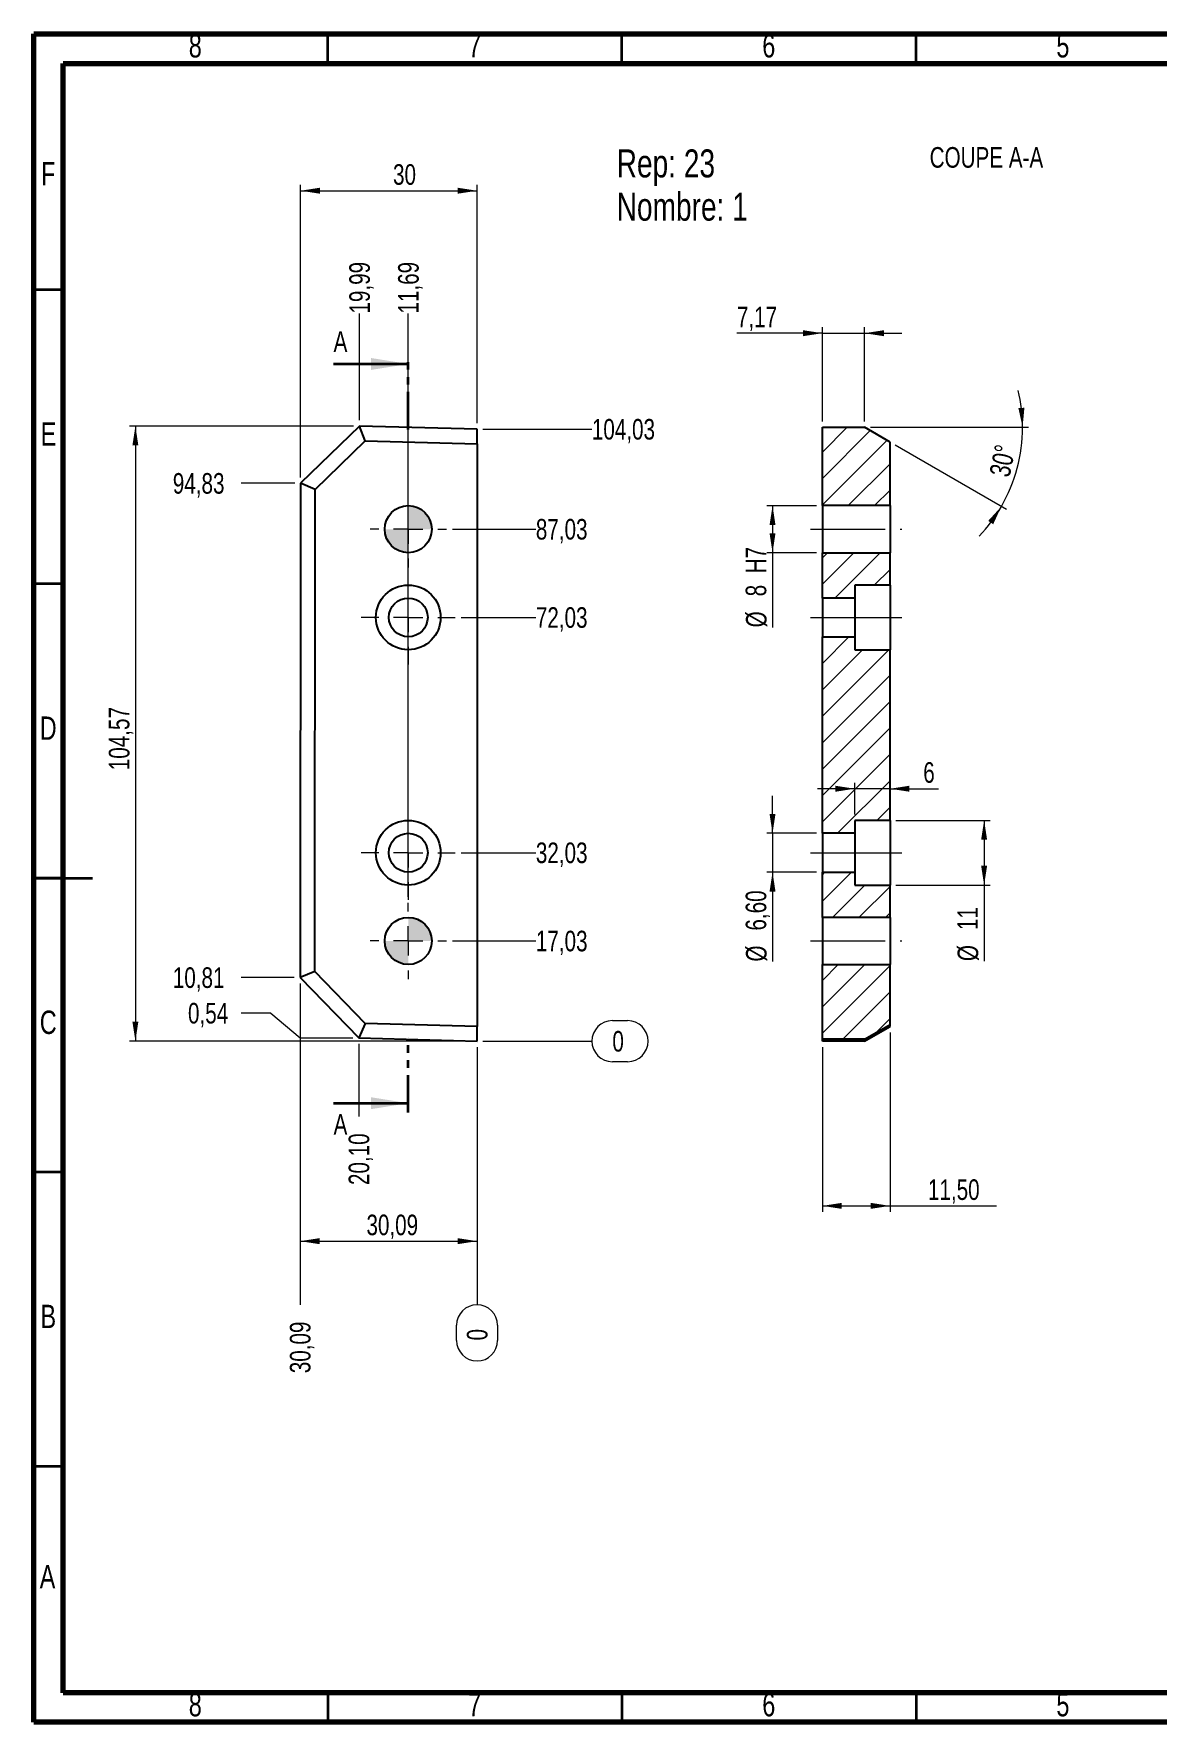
# Model space of a CAD drawing. Header units: millimetres. Extents: x 15 to 415, y 5 to 292.
# Drawn here: x 15 to 206, y 5 to 292 of the extents above; entities that cross this region are included whole.
import ezdxf

# ---------------------------------------------------------------- set-up
doc = ezdxf.new("R2010")
doc.units = ezdxf.units.MM
doc.linetypes.add('CENTERX2', pattern=[20.32, 12.7, -2.54, 2.54, -2.54])
doc.linetypes.add('PHANTOM', pattern=[12.7, 6.35, -1.27, 1.27, -1.27, 1.27, -1.27])
doc.styles.add('SLDTEXTSTYLE0', font='TXT', dxfattribs={"width": 0.75})
doc.dimstyles.new('SLDDIMSTYLE0', dxfattribs={"dimtxt": 3.5, "dimasz": 3.302, "dimexe": 0, "dimexo": 0.0625, "dimgap": 0.875, "dimtad": 0, "dimtih": 1, "dimtoh": 1, "dimdec": 0, "dimrnd": 1e-09, "dimdsep": 46, "dimtxsty": 'SLDTEXTSTYLE0', "dimblk1": 'NONE', "dimblk2": 'NONE', "dimsah": 1, "dimcen": 0.09, "dimadec": 0, "dimazin": 2, "dimtfac": 1, "dimtdec": 0, "dimtofl": 0, "dimtmove": 0, "dimatfit": 3, "dimldrblk": 'NONE', "dimfxl": 1, "dimfrac": 2, "dimtolj": 1, "dimtzin": 12, "dimarcsym": 0})
doc.dimstyles.new('SLDDIMSTYLE1', dxfattribs={"dimtxt": 3.5, "dimasz": 3.302, "dimexe": 0, "dimexo": 0.0625, "dimgap": 0.875, "dimtad": 0, "dimtih": 1, "dimtoh": 1, "dimrnd": 1e-09, "dimdsep": 46, "dimtxsty": 'SLDTEXTSTYLE0', "dimblk1": 'NONE', "dimblk2": 'NONE', "dimsah": 1, "dimcen": 0.09, "dimadec": 0, "dimazin": 2, "dimtfac": 1, "dimtofl": 0, "dimtmove": 0, "dimatfit": 3, "dimldrblk": 'NONE', "dimfxl": 1, "dimfrac": 2, "dimtolj": 1, "dimtzin": 12, "dimarcsym": 0})
doc.dimstyles.new('SLDDIMSTYLE2', dxfattribs={"dimtxt": 3.5, "dimasz": 3.302, "dimexe": 0, "dimexo": 0.0625, "dimgap": 0.875, "dimtad": 0, "dimtih": 1, "dimtoh": 1, "dimrnd": 1e-09, "dimzin": 12, "dimdsep": 46, "dimtxsty": 'SLDTEXTSTYLE0', "dimblk1": 'NONE', "dimblk2": 'NONE', "dimsah": 1, "dimcen": 0.09, "dimadec": 0, "dimazin": 3, "dimtfac": 1, "dimtofl": 0, "dimtmove": 0, "dimatfit": 3, "dimldrblk": 'NONE', "dimfxl": 1, "dimfrac": 2, "dimtolj": 1, "dimtzin": 12, "dimarcsym": 0})
doc.dimstyles.new('SLDDIMSTYLE3', dxfattribs={"dimtxt": 3.5, "dimasz": 3.302, "dimexe": 0, "dimexo": 0.0625, "dimgap": 0.875, "dimtad": 1, "dimrnd": 1e-09, "dimzin": 12, "dimdsep": 46, "dimtxsty": 'SLDTEXTSTYLE0', "dimsah": 1, "dimcen": 0.09, "dimadec": 0, "dimazin": 3, "dimtfac": 1, "dimtofl": 0, "dimtmove": 0, "dimatfit": 3, "dimfxl": 1, "dimfrac": 2, "dimtolj": 1, "dimtzin": 12, "dimarcsym": 0})
doc.dimstyles.new('SLDDIMSTYLE4', dxfattribs={"dimtxt": 3.5, "dimasz": 3.302, "dimexe": 0, "dimexo": 0.0625, "dimgap": 0.875, "dimtad": 1, "dimrnd": 1e-09, "dimzin": 12, "dimdsep": 46, "dimtxsty": 'SLDTEXTSTYLE0', "dimsah": 1, "dimcen": 0.09, "dimadec": 0, "dimazin": 3, "dimtfac": 1, "dimtmove": 0, "dimatfit": 0, "dimfxl": 1, "dimfrac": 2, "dimtolj": 1, "dimtzin": 12, "dimarcsym": 0})
doc.dimstyles.new('SLDDIMSTYLE5', dxfattribs={"dimtxt": 3.5, "dimasz": 3.302, "dimexe": 0, "dimexo": 0.0625, "dimgap": 0.875, "dimtad": 1, "dimdec": 4, "dimzin": 12, "dimdsep": 46, "dimtxsty": 'SLDTEXTSTYLE0', "dimsah": 1, "dimcen": 0.09, "dimadec": 1, "dimazin": 3, "dimtfac": 1, "dimtdec": 1, "dimtofl": 0, "dimtmove": 0, "dimatfit": 3, "dimfxl": 1, "dimfrac": 2, "dimtolj": 1, "dimtzin": 12, "dimarcsym": 0})

# ---------------------------------------------------------------- blocks, each defined once
blk = doc.blocks.new('SW_NOTE_0')
at = {"color": 0, "linetype": 'Continuous', "lineweight": 0, "char_height": 4.763, "attachment_point": 1, "style": 'SLDTEXTSTYLE0'}
for s, insert in [('Rep: 23', (0, 6.14)), ('Nombre: 1', (0, -1.21))]:
    blk.add_mtext(s, dxfattribs=dict(at, insert=insert))
blk = doc.blocks.new('_D')
at = {"color": 7, "linetype": 'Continuous', "lineweight": 18}
for p, q in [((113.37, 124.27), (115.96, 124.27)), ((91.36, 120.78), (109.88, 120.78)), ((115.96, 117.29), (113.37, 117.29))]:
    blk.add_line(p, q, dxfattribs=at)
for centre, start, end in [((113.37, 120.78), 90, 270), ((115.96, 120.78), 270, 90)]:
    blk.add_arc(centre, 3.49, start, end, dxfattribs=at)
at = {"color": 7, "linetype": 'Continuous', "lineweight": 18, "insert": (113.37, 122.51), "char_height": 3.5, "attachment_point": 1, "style": 'SLDTEXTSTYLE0'}
blk.add_mtext('0', dxfattribs=at)
blk = doc.blocks.new('_None')
blk = doc.blocks.new('_D_1')
at = {"color": 7, "linetype": 'Continuous', "lineweight": 18}
for p, q in [((55.28, 125.54), (50.28, 125.54)), ((55.28, 125.54), (60.28, 121.32)), ((60.28, 121.32), (69.27, 121.32))]:
    blk.add_line(p, q, dxfattribs=at)
at = {"color": 7, "linetype": 'Continuous', "lineweight": 18, "insert": (41.22, 127.28), "char_height": 3.5, "attachment_point": 1, "style": 'SLDTEXTSTYLE0'}
blk.add_mtext('0,54', dxfattribs=at)
blk = doc.blocks.new('_D_2')
at = {"color": 7, "linetype": 'Continuous', "lineweight": 18}
blk.add_line((59.28, 131.59), (50.28, 131.59), dxfattribs=at)
at = {"color": 7, "linetype": 'Continuous', "lineweight": 18, "insert": (38.64, 133.33), "char_height": 3.5, "attachment_point": 1, "style": 'SLDTEXTSTYLE0'}
blk.add_mtext('10,81', dxfattribs=at)
blk = doc.blocks.new('_D_3')
at = {"color": 7, "linetype": 'Continuous', "lineweight": 18}
blk.add_line((86.17, 137.81), (100.36, 137.81), dxfattribs=at)
at = {"color": 7, "linetype": 'Continuous', "lineweight": 18, "insert": (100.36, 139.55), "char_height": 3.5, "attachment_point": 1, "style": 'SLDTEXTSTYLE0'}
blk.add_mtext('17,03', dxfattribs=at)
blk = doc.blocks.new('_D_4')
at = {"color": 7, "linetype": 'Continuous', "lineweight": 18}
blk.add_line((87.67, 152.81), (100.36, 152.81), dxfattribs=at)
at = {"color": 7, "linetype": 'Continuous', "lineweight": 18, "insert": (100.36, 154.55), "char_height": 3.5, "attachment_point": 1, "style": 'SLDTEXTSTYLE0'}
blk.add_mtext('32,03', dxfattribs=at)
blk = doc.blocks.new('_D_5')
at = {"color": 7, "linetype": 'Continuous', "lineweight": 18}
blk.add_line((87.67, 192.81), (100.36, 192.81), dxfattribs=at)
at = {"color": 7, "linetype": 'Continuous', "lineweight": 18, "insert": (100.36, 194.55), "char_height": 3.5, "attachment_point": 1, "style": 'SLDTEXTSTYLE0'}
blk.add_mtext('72,03', dxfattribs=at)
blk = doc.blocks.new('_D_6')
at = {"color": 7, "linetype": 'Continuous', "lineweight": 18}
blk.add_line((86.17, 207.81), (100.36, 207.81), dxfattribs=at)
at = {"color": 7, "linetype": 'Continuous', "lineweight": 18, "insert": (100.36, 209.55), "char_height": 3.5, "attachment_point": 1, "style": 'SLDTEXTSTYLE0'}
blk.add_mtext('87,03', dxfattribs=at)
blk = doc.blocks.new('_D_7')
at = {"color": 7, "linetype": 'Continuous', "lineweight": 18}
blk.add_line((59.36, 215.62), (50.28, 215.62), dxfattribs=at)
at = {"color": 7, "linetype": 'Continuous', "lineweight": 18, "insert": (38.64, 217.35), "char_height": 3.5, "attachment_point": 1, "style": 'SLDTEXTSTYLE0'}
blk.add_mtext('94,83', dxfattribs=at)
blk = doc.blocks.new('_D_8')
at = {"color": 7, "linetype": 'Continuous', "lineweight": 18}
blk.add_line((91.36, 224.81), (109.88, 224.81), dxfattribs=at)
at = {"color": 7, "linetype": 'Continuous', "lineweight": 18, "insert": (109.88, 226.55), "char_height": 3.5, "attachment_point": 1, "style": 'SLDTEXTSTYLE0'}
blk.add_mtext('104,03', dxfattribs=at)
blk = doc.blocks.new('_D_9')
at = {"color": 7, "linetype": 'Continuous', "lineweight": 18}
for p, q in [((90.36, 119.78), (90.36, 75.97)), ((86.87, 69.9), (86.87, 72.48)), ((93.85, 72.48), (93.85, 69.9))]:
    blk.add_line(p, q, dxfattribs=at)
for centre, start, end in [((90.36, 72.48), 0, 180), ((90.36, 69.9), 180, 0)]:
    blk.add_arc(centre, 3.49, start, end, dxfattribs=at)
at = {"color": 7, "linetype": 'Continuous', "lineweight": 18, "insert": (88.63, 69.9), "char_height": 3.5, "attachment_point": 1, "rotation": 90, "style": 'SLDTEXTSTYLE0'}
blk.add_mtext('0', dxfattribs=at)
blk = doc.blocks.new('_D_10')
at = {"color": 7, "linetype": 'Continuous', "lineweight": 18}
blk.add_line((78.67, 145.31), (78.67, 244.47), dxfattribs=at)
at = {"color": 7, "linetype": 'Continuous', "lineweight": 18, "insert": (76.94, 244.47), "char_height": 3.5, "attachment_point": 1, "rotation": 90, "style": 'SLDTEXTSTYLE0'}
blk.add_mtext('11,69', dxfattribs=at)
blk = doc.blocks.new('_D_11')
at = {"color": 7, "linetype": 'Continuous', "lineweight": 18}
blk.add_line((70.37, 226.35), (70.37, 244.47), dxfattribs=at)
at = {"color": 7, "linetype": 'Continuous', "lineweight": 18, "insert": (68.64, 244.47), "char_height": 3.5, "attachment_point": 1, "rotation": 90, "style": 'SLDTEXTSTYLE0'}
blk.add_mtext('19,99', dxfattribs=at)
blk = doc.blocks.new('_D_12')
at = {"color": 7, "linetype": 'Continuous', "lineweight": 18}
blk.add_line((70.27, 120.32), (70.27, 107.96), dxfattribs=at)
at = {"color": 7, "linetype": 'Continuous', "lineweight": 18, "insert": (68.53, 96.32), "char_height": 3.5, "attachment_point": 1, "rotation": 90, "style": 'SLDTEXTSTYLE0'}
blk.add_mtext('20,10', dxfattribs=at)
blk = doc.blocks.new('_D_13')
at = {"color": 7, "linetype": 'Continuous', "lineweight": 18}
blk.add_line((60.28, 130.59), (60.28, 75.97), dxfattribs=at)
at = {"color": 7, "linetype": 'Continuous', "lineweight": 18, "insert": (58.54, 64.33), "char_height": 3.5, "attachment_point": 1, "rotation": 90, "style": 'SLDTEXTSTYLE0'}
blk.add_mtext('30,09', dxfattribs=at)
blk = doc.blocks.new('_D_14')
at = {"color": 7, "linetype": 'Continuous', "lineweight": 18}
for p, q in [((69.37, 225.35), (31.28, 225.35)), ((32.28, 225.35), (32.28, 120.78)), ((89.36, 120.78), (31.28, 120.78))]:
    blk.add_line(p, q, dxfattribs=at)
for points in [[(32.28, 225.35), (31.77, 222.05), (32.78, 222.05)], [(32.28, 120.78), (32.78, 124.08), (31.77, 124.08)]]:
    blk.add_solid(points, dxfattribs=at)
at = {"color": 7, "linetype": 'Continuous', "lineweight": 18, "insert": (27.76, 166.84), "char_height": 3.5, "attachment_point": 1, "rotation": 90, "style": 'SLDTEXTSTYLE0'}
blk.add_mtext('104,57', dxfattribs=at)
blk = doc.blocks.new('_D_15')
at = {"color": 7, "linetype": 'Continuous', "lineweight": 18}
for p, q in [((60.28, 130.59), (60.28, 85.78)), ((90.36, 119.78), (90.36, 85.78)), ((60.28, 86.78), (90.36, 86.78))]:
    blk.add_line(p, q, dxfattribs=at)
for points in [[(60.28, 86.78), (63.58, 86.27), (63.58, 87.29)], [(90.36, 86.78), (87.06, 87.29), (87.06, 86.27)]]:
    blk.add_solid(points, dxfattribs=at)
at = {"color": 7, "linetype": 'Continuous', "lineweight": 18, "insert": (71.56, 91.29), "char_height": 3.5, "attachment_point": 1, "style": 'SLDTEXTSTYLE0'}
blk.add_mtext('30,09', dxfattribs=at)
blk = doc.blocks.new('_D_16')
at = {"color": 7, "linetype": 'Continuous', "lineweight": 18}
for p, q in [((60.36, 216.62), (60.36, 266.35)), ((60.36, 265.35), (90.36, 265.35)), ((90.36, 225.81), (90.36, 266.35))]:
    blk.add_line(p, q, dxfattribs=at)
for points in [[(60.36, 265.35), (63.66, 264.84), (63.66, 265.86)], [(90.36, 265.35), (87.06, 265.86), (87.06, 264.84)]]:
    blk.add_solid(points, dxfattribs=at)
at = {"color": 7, "linetype": 'Continuous', "lineweight": 18, "insert": (76.08, 269.86), "char_height": 3.5, "attachment_point": 1, "style": 'SLDTEXTSTYLE0'}
blk.add_mtext('30', dxfattribs=at)
blk = doc.blocks.new('SW_CENTERMARKSYMBOL_0')
at = {"color": 0, "linetype": 'Continuous', "lineweight": 0}
for p, q in [((0, 5), (0, 6.5)), ((-5, 0), (-6.5, 0)), ((0, 0), (-2.5, 0)), ((0, 0), (0, 2.5)), ((0, 0), (0, -2.5)), ((0, 0), (2.5, 0)), ((5, 0), (6.5, 0)), ((0, -5), (0, -6.5))]:
    blk.add_line(p, q, dxfattribs=at)
blk = doc.blocks.new('SW_CENTERMARKSYMBOL_1')
at = {"color": 0, "linetype": 'Continuous', "lineweight": 0}
for p, q in [((0, 5), (0, 6.5)), ((-5, 0), (-6.5, 0)), ((0, 0), (-2.5, 0)), ((0, 0), (0, 2.5)), ((0, 0), (0, -2.5)), ((0, 0), (2.5, 0)), ((5, 0), (6.5, 0)), ((0, -5), (0, -6.5))]:
    blk.add_line(p, q, dxfattribs=at)
blk = doc.blocks.new('SW_CENTERMARKSYMBOL_2')
at = {"color": 0, "linetype": 'Continuous', "lineweight": 0}
for p, q in [((0, 5), (0, 8)), ((-5, 0), (-8, 0)), ((0, 0), (-2.5, 0)), ((0, 0), (0, 2.5)), ((0, 0), (0, -2.5)), ((0, 0), (2.5, 0)), ((5, 0), (8, 0)), ((0, -5), (0, -8))]:
    blk.add_line(p, q, dxfattribs=at)
blk = doc.blocks.new('SW_CENTERMARKSYMBOL_3')
at = {"color": 0, "linetype": 'Continuous', "lineweight": 0}
for p, q in [((0, 5), (0, 8)), ((-5, 0), (-8, 0)), ((0, 0), (-2.5, 0)), ((0, 0), (0, 2.5)), ((0, 0), (0, -2.5)), ((0, 0), (2.5, 0)), ((5, 0), (8, 0)), ((0, -5), (0, -8))]:
    blk.add_line(p, q, dxfattribs=at)
blk = doc.blocks.new('SW_DOWELSYMBOL_0')
at = {"linetype": 'Continuous', "lineweight": 0}
h = blk.add_hatch(color=0, dxfattribs=at)
edge = h.paths.add_edge_path(flags=0)
edge.add_arc((0, 0), 4, 0, 90)
edge.add_line((0, 4), (0, 0))
edge.add_line((0, 0), (4, 0))
h = blk.add_hatch(color=0, dxfattribs=at)
edge = h.paths.add_edge_path(flags=0)
edge.add_arc((0, 0), 4, 180, 270)
edge.add_line((0, -4), (0, 0))
edge.add_line((0, 0), (-4, 0))
at = {"color": 0, "linetype": 'Continuous', "lineweight": 0}
blk.add_circle((0, 0), 4, dxfattribs=at)
blk = doc.blocks.new('SW_DOWELSYMBOL_1')
at = {"linetype": 'Continuous', "lineweight": 0}
h = blk.add_hatch(color=0, dxfattribs=at)
edge = h.paths.add_edge_path(flags=0)
edge.add_arc((0, 0), 4, 0, 90)
edge.add_line((0, 4), (0, 0))
edge.add_line((0, 0), (4, 0))
h = blk.add_hatch(color=0, dxfattribs=at)
edge = h.paths.add_edge_path(flags=0)
edge.add_arc((0, 0), 4, 180, 270)
edge.add_line((0, -4), (0, 0))
edge.add_line((0, 0), (-4, 0))
at = {"color": 0, "linetype": 'Continuous', "lineweight": 0}
blk.add_circle((0, 0), 4, dxfattribs=at)
blk = doc.blocks.new('_D_17')
at = {"color": 7, "linetype": 'Continuous', "lineweight": 18}
for p, q in [((160.57, 122.28), (160.57, 91.78)), ((149.07, 119.78), (149.07, 91.78)), ((149.07, 92.78), (160.57, 92.78)), ((160.57, 92.78), (178.66, 92.78))]:
    blk.add_line(p, q, dxfattribs=at)
for points in [[(149.07, 92.78), (152.37, 92.27), (152.37, 93.29)], [(160.57, 92.78), (157.27, 93.29), (157.27, 92.27)]]:
    blk.add_solid(points, dxfattribs=at)
at = {"color": 7, "linetype": 'Continuous', "lineweight": 18, "insert": (167.02, 97.29), "char_height": 3.5, "attachment_point": 1, "style": 'SLDTEXTSTYLE0'}
blk.add_mtext('11,50', dxfattribs=at)
blk = doc.blocks.new('_D_18')
at = {"color": 7, "linetype": 'Continuous', "lineweight": 18}
for p, q in [((149.07, 241.13), (134.54, 241.13)), ((149.07, 226.13), (149.07, 242.13)), ((149.07, 241.13), (156.24, 241.13)), ((156.24, 226.13), (156.24, 242.13)), ((156.24, 241.13), (162.59, 241.13))]:
    blk.add_line(p, q, dxfattribs=at)
for points in [[(149.07, 241.13), (145.77, 241.64), (145.77, 240.62)], [(156.24, 241.13), (159.54, 240.62), (159.54, 241.64)]]:
    blk.add_solid(points, dxfattribs=at)
at = {"color": 7, "linetype": 'Continuous', "lineweight": 18, "insert": (134.54, 245.64), "char_height": 3.5, "attachment_point": 1, "style": 'SLDTEXTSTYLE0'}
blk.add_mtext('7,17', dxfattribs=at)
blk = doc.blocks.new('_D_19')
at = {"color": 7, "linetype": 'Continuous', "lineweight": 18}
for p, q in [((157.24, 225.13), (184.11, 225.13)), ((161.43, 222.13), (180.38, 211.19))]:
    blk.add_line(p, q, dxfattribs=at)
for start, end in [(0, 13.4578), (329.9911, 0), (316.5333, 329.9911)]:
    blk.add_arc((156.24, 225.13), 26.87, start, end, dxfattribs=at)
for points in [[(183.11, 225.13), (183.42, 228.46), (182.4, 228.39)], [(179.51, 211.69), (177.26, 209.22), (178.11, 208.65)]]:
    blk.add_solid(points, dxfattribs=at)
at = {"color": 7, "linetype": 'Continuous', "lineweight": 18, "insert": (177.44, 217.2), "char_height": 3.5, "attachment_point": 1, "rotation": 78.4524, "style": 'SLDTEXTSTYLE0'}
blk.add_mtext('30°', dxfattribs=at)
blk = doc.blocks.new('_D_20')
at = {"color": 7, "linetype": 'Continuous', "lineweight": 18}
for p, q in [((161.57, 158.31), (177.57, 158.31)), ((176.57, 158.31), (176.57, 147.31)), ((161.57, 147.31), (177.57, 147.31)), ((176.57, 147.31), (176.57, 134.39))]:
    blk.add_line(p, q, dxfattribs=at)
for points in [[(176.57, 158.31), (176.06, 155.01), (177.08, 155.01)], [(176.57, 147.31), (177.08, 150.62), (176.06, 150.62)]]:
    blk.add_solid(points, dxfattribs=at)
at = {"color": 7, "linetype": 'Continuous', "lineweight": 18, "char_height": 3.5, "attachment_point": 1, "rotation": 90, "style": 'SLDTEXTSTYLE0'}
for s, insert in [('11', (172, 139.67)), ('%%c', (172.06, 134.39))]:
    blk.add_mtext(s, dxfattribs=dict(at, insert=insert))
blk = doc.blocks.new('_D_21')
at = {"color": 7, "linetype": 'Continuous', "lineweight": 18}
for p, q in [((154.57, 163.69), (148.22, 163.69)), ((154.57, 159.31), (154.57, 164.69)), ((160.57, 163.69), (154.57, 163.69)), ((160.57, 163.69), (168.81, 163.69))]:
    blk.add_line(p, q, dxfattribs=at)
for points in [[(154.57, 163.69), (151.27, 164.2), (151.27, 163.18)], [(160.57, 163.69), (163.87, 163.18), (163.87, 164.2)]]:
    blk.add_solid(points, dxfattribs=at)
at = {"color": 7, "linetype": 'Continuous', "lineweight": 18, "insert": (166.22, 168.2), "char_height": 3.5, "attachment_point": 1, "style": 'SLDTEXTSTYLE0'}
blk.add_mtext('6', dxfattribs=at)
blk = doc.blocks.new('_D_22')
at = {"color": 7, "linetype": 'Continuous', "lineweight": 18}
for p, q in [((140.6, 156.11), (140.6, 162.46)), ((148.07, 156.11), (139.6, 156.11)), ((140.6, 156.11), (140.6, 149.51)), ((148.07, 149.51), (139.6, 149.51)), ((140.6, 149.51), (140.6, 134.31))]:
    blk.add_line(p, q, dxfattribs=at)
for points in [[(140.6, 156.11), (141.1, 159.42), (140.09, 159.42)], [(140.6, 149.51), (140.09, 146.21), (141.1, 146.21)]]:
    blk.add_solid(points, dxfattribs=at)
at = {"color": 7, "linetype": 'Continuous', "lineweight": 18, "char_height": 3.5, "attachment_point": 1, "rotation": 90, "style": 'SLDTEXTSTYLE0'}
for s, insert in [('6,60', (136.03, 139.58)), ('%%c', (136.08, 134.31))]:
    blk.add_mtext(s, dxfattribs=dict(at, insert=insert))
blk = doc.blocks.new('_D_23')
at = {"color": 7, "linetype": 'Continuous', "lineweight": 18}
for p, q in [((148.07, 211.81), (139.6, 211.81)), ((140.6, 211.81), (140.6, 203.81)), ((148.07, 203.81), (139.6, 203.81)), ((140.6, 203.81), (140.6, 191.12))]:
    blk.add_line(p, q, dxfattribs=at)
for points in [[(140.6, 211.81), (140.09, 208.51), (141.1, 208.51)], [(140.6, 203.81), (141.1, 207.12), (140.09, 207.12)]]:
    blk.add_solid(points, dxfattribs=at)
at = {"color": 7, "linetype": 'Continuous', "lineweight": 18, "char_height": 3.5, "attachment_point": 1, "rotation": 90, "style": 'SLDTEXTSTYLE0'}
for s, insert in [('H7', (136.03, 200.3)), ('8', (136.03, 196.4)), ('%%c', (136.08, 191.12))]:
    blk.add_mtext(s, dxfattribs=dict(at, insert=insert))

msp = doc.modelspace()

# ---------------------------------------------------------------- hatches: boundary and pattern name
at = {"linetype": 'Continuous', "lineweight": 18}
h = msp.add_hatch(dxfattribs=at)
h.set_pattern_fill('ANSI31', style=0)
h.paths.add_polyline_path([(160.569, 211.81476), (160.569, 222.62751), (156.23887, 225.12841), (149.069, 225.12841), (149.069, 211.81476)], flags=0)
h = msp.add_hatch(dxfattribs=at)
h.set_pattern_fill('ANSI31', style=0)
h.paths.add_polyline_path([(160.569, 203.81476), (149.069, 203.81476), (149.069, 196.11476), (154.569, 196.11476), (154.569, 198.31476), (160.569, 198.31476)], flags=0)
h = msp.add_hatch(dxfattribs=at)
h.set_pattern_fill('ANSI31', style=0)
h.paths.add_polyline_path([(149.069, 156.11476), (154.569, 156.11476), (154.569, 158.31476), (160.569, 158.31476), (160.569, 187.31476), (154.569, 187.31476), (154.569, 189.51476), (149.069, 189.51476)], flags=0)
h = msp.add_hatch(dxfattribs=at)
h.set_pattern_fill('ANSI31', style=0)
h.paths.add_polyline_path([(149.069, 141.81476), (160.569, 141.81476), (160.569, 147.31476), (154.569, 147.31476), (154.569, 149.51476), (149.069, 149.51476)], flags=0)
h = msp.add_hatch(dxfattribs=at)
h.set_pattern_fill('ANSI31', style=0)
h.paths.add_polyline_path([(149.069, 121.09473), (156.23887, 121.09473), (160.569, 123.59563), (160.569, 133.81476), (149.069, 133.81476)], flags=0)

# ---------------------------------------------------------------- linework, layer by layer
at = {"color": 7, "linetype": 'Continuous', "lineweight": 70}
for p, q in [((15, 5), (15, 292)), ((15, 292), (415, 292)), ((20, 10), (20, 287)), ((20, 287), (410, 287)), ((410, 10), (20, 10)), ((415, 5), (15, 5))]:
    msp.add_line(p, q, dxfattribs=at)
at = {"color": 7, "linetype": 'Continuous', "lineweight": 35}
for p, q in [((65, 287), (65, 292)), ((115, 287), (115, 292)), ((165, 287), (165, 292)), ((20, 248.5), (15, 248.5)), ((65.96996, 235.89938), (78.66996, 235.89938)), ((20, 198.5), (15, 198.5)), ((15, 148.5), (25, 148.5)), ((20, 148.5), (15, 148.5)), ((65.96996, 110.2327), (78.66996, 110.2327)), ((20, 98.5), (15, 98.5)), ((20, 48.5), (15, 48.5)), ((65, 10), (65, 5)), ((115, 10), (115, 5)), ((165, 10), (165, 5))]:
    msp.add_line(p, q, dxfattribs=at)
at = {"color": 7, "linetype": 'PHANTOM', "lineweight": 35}
for p, q in [((78.66996, 224.78688), (78.66996, 237.48688)), ((78.66996, 108.6452), (78.66996, 121.35155))]:
    msp.add_line(p, q, dxfattribs=at)
at = {"color": 7, "linetype": 'Continuous', "lineweight": 25}
for p, q in [((70.37252, 225.35099), (60.36246, 215.61591)), ((71.35957, 222.82361), (70.37252, 225.35099)), ((90.362, 224.81476), (70.37252, 225.35099)), ((90.362, 222.31386), (90.362, 224.81476)), ((149.069, 211.81476), (149.069, 225.12841)), ((149.069, 225.12841), (156.23887, 225.12841)), ((160.569, 222.62751), (156.23887, 225.12841)), ((62.86137, 214.55887), (71.35957, 222.82361)), ((71.35957, 222.82361), (90.362, 222.31386)), ((90.362, 222.31386), (90.362, 123.28199)), ((160.569, 211.81476), (160.569, 222.62751)), ((60.36246, 215.61591), (60.2757, 131.59176)), ((62.86137, 214.55887), (60.36246, 215.61591)), ((62.77675, 132.60588), (62.86137, 214.55887)), ((149.069, 211.81476), (149.069, 203.81476)), ((160.569, 211.81476), (149.069, 211.81476)), ((160.569, 211.81476), (160.569, 203.81476)), ((149.069, 203.81476), (160.569, 203.81476)), ((149.069, 196.11476), (149.069, 203.81476)), ((160.569, 198.31476), (160.569, 203.81476)), ((160.569, 198.31476), (154.569, 198.31476)), ((154.569, 198.31476), (154.569, 196.11476)), ((160.569, 198.31476), (160.569, 187.31476)), ((149.069, 196.11476), (149.069, 189.51476)), ((154.569, 196.11476), (149.069, 196.11476)), ((154.569, 196.11476), (154.569, 189.51476)), ((149.069, 156.11476), (149.069, 189.51476)), ((149.069, 189.51476), (154.569, 189.51476)), ((154.569, 189.51476), (154.569, 187.31476)), ((154.569, 187.31476), (160.569, 187.31476)), ((160.569, 158.31476), (160.569, 187.31476)), ((160.569, 158.31476), (154.569, 158.31476)), ((154.569, 158.31476), (154.569, 156.11476)), ((160.569, 158.31476), (160.569, 147.31476)), ((154.569, 156.11476), (149.069, 156.11476)), ((149.069, 156.11476), (149.069, 149.51476)), ((154.569, 156.11476), (154.569, 149.51476)), ((149.069, 149.51476), (154.569, 149.51476)), ((149.069, 141.81476), (149.069, 149.51476)), ((154.569, 149.51476), (154.569, 147.31476)), ((154.569, 147.31476), (160.569, 147.31476)), ((160.569, 141.81476), (160.569, 147.31476)), ((160.569, 141.81476), (149.069, 141.81476)), ((149.069, 141.81476), (149.069, 133.81476)), ((160.569, 141.81476), (160.569, 133.81476)), ((62.77675, 132.60588), (60.2757, 131.59176)), ((71.34847, 123.79203), (62.77675, 132.60588)), ((149.069, 121.09473), (149.069, 133.81476)), ((149.069, 133.81476), (160.569, 133.81476)), ((160.569, 123.59563), (160.569, 133.81476)), ((60.2757, 131.59176), (70.2651, 121.3202)), ((71.34847, 123.79203), (70.2651, 121.3202)), ((90.362, 123.28199), (71.34847, 123.79203)), ((156.23887, 121.09473), (160.569, 123.59563)), ((160.569, 123.28199), (160.569, 123.59563)), ((70.2651, 121.3202), (90.362, 120.78109)), ((90.362, 120.78109), (90.362, 123.28199)), ((156.23887, 121.09473), (149.069, 121.09473)), ((149.069, 120.78109), (149.069, 121.09473)), ((156.23887, 120.78109), (149.069, 120.78109)), ((156.23887, 120.78109), (160.569, 123.28199)), ((156.23887, 121.09473), (156.23887, 120.78109))]:
    msp.add_line(p, q, dxfattribs=at)
at = {"color": 7, "linetype": 'CENTERX2', "lineweight": 18}
for p, q in [((147.069, 207.81476), (162.569, 207.81476)), ((147.069, 192.81476), (154.569, 192.81476)), ((154.569, 192.81476), (162.569, 192.81476)), ((147.069, 152.81476), (154.569, 152.81476)), ((154.569, 152.81476), (162.569, 152.81476)), ((147.069, 137.81476), (162.569, 137.81476))]:
    msp.add_line(p, q, dxfattribs=at)
at = {"color": 7, "linetype": 'Continuous', "lineweight": 25}
for centre, radius in [((78.66996, 207.81476), 4), ((78.66996, 192.81476), 5.5), ((78.66996, 192.81476), 3.3), ((78.66996, 152.81476), 5.5), ((78.66996, 152.81476), 3.3), ((78.66996, 137.81476), 4)]:
    msp.add_circle(centre, radius, dxfattribs=at)
at = {"color": 7, "linetype": 'Continuous', "lineweight": 35}
for points in [[(78.66996, 235.89938), (72.31996, 236.91538), (72.31996, 234.88338)], [(78.66996, 110.2327), (72.31996, 111.2487), (72.31996, 109.2167)]]:
    msp.add_solid(points, dxfattribs=at)

# ---------------------------------------------------------------- block references
at = {"color": 7, "linetype": 'Continuous', "lineweight": 0}
for name, p in [('SW_NOTE_0', (114.09677, 266.23515)), ('SW_CENTERMARKSYMBOL_1', (78.66996, 207.81476)), ('SW_DOWELSYMBOL_0', (78.66996, 207.81476)), ('SW_CENTERMARKSYMBOL_3', (78.66996, 192.81476)), ('SW_CENTERMARKSYMBOL_2', (78.66996, 152.81476)), ('SW_CENTERMARKSYMBOL_0', (78.66996, 137.81476)), ('SW_DOWELSYMBOL_1', (78.66996, 137.81476))]:
    msp.add_blockref(name, p, dxfattribs=at)

# ---------------------------------------------------------------- texts
at = {"color": 7, "linetype": 'Continuous', "lineweight": 0, "attachment_point": 2, "style": 'SLDTEXTSTYLE0'}
for s, insert, char_height in [('8', (42.46004, 291.97306), 3.96875), ('7', (89.96004, 291.97306), 3.96875), ('6', (139.96004, 291.97306), 3.96875), ('5', (189.96004, 291.97306), 3.96875), ('COUPE A-A', (176.96195, 272.76749), 3.5), ('F', (17.45774, 270.22306), 3.96875), ('E', (17.50781, 225.97306), 3.96875), ('D', (17.45269, 175.97306), 3.96875), ('C', (17.45866, 125.97306), 3.96875), ('B', (17.4706, 75.97306), 3.96875), ('A', (17.33969, 31.72306), 3.96875), ('8', (42.46004, 9.97306), 3.96875), ('7', (89.96004, 9.97306), 3.96875), ('6', (139.96004, 9.97306), 3.96875), ('5', (189.96004, 9.97306), 3.96875)]:
    msp.add_mtext(s, dxfattribs=dict(at, insert=insert, char_height=char_height))
at = {"color": 7, "linetype": 'Continuous', "char_height": 3.5, "attachment_point": 1, "style": 'SLDTEXTSTYLE0'}
for insert in [(65.96996, 241.45499), (65.96996, 108.38268)]:
    msp.add_mtext('A', dxfattribs=dict(at, insert=insert))

# ---------------------------------------------------------------- dimensions: what is measured, and where the dimension line sits
at = {"color": 7, "linetype": 'Continuous', "lineweight": 18}
for base, p1, p2, dimstyle, picture, middle in [((90.362, 265.35099), (60.36246, 215.61591), (90.362, 224.81476), 'SLDDIMSTYLE3', '_D_16', (78.66996, 265.35099)), ((156.23887, 241.12841), (149.069, 225.12841), (156.23887, 225.12841), 'SLDDIMSTYLE4', '_D_18', (139.069, 241.12841)), ((154.569, 163.68968), (160.569, 158.31476), (154.569, 158.31476), 'SLDDIMSTYLE4', '_D_21', (167.51468, 163.68968)), ((90.362, 86.78109), (60.2757, 131.59176), (90.362, 120.78109), 'SLDDIMSTYLE3', '_D_15', (77.37434, 86.78109)), ((160.569, 92.78109), (149.069, 120.78109), (160.569, 123.28199), 'SLDDIMSTYLE3', '_D_17', (172.84232, 92.78109))]:
    dim = msp.add_linear_dim(base=base, p1=p1, p2=p2, dimstyle=dimstyle, dxfattribs=at)
    dim.commit()
    dim.dimension.update_dxf_attribs({"geometry": picture, "text_midpoint": middle, "dimtype": 160})
for feature_location, offset, dtype, origin, dimstyle, picture, middle in [((70.37252, 225.35099), (0, 19.11885), 1, (90.362, 120.78109), 'SLDDIMSTYLE2', '_D_11', (70.37252, 250.28859)), ((78.66996, 144.31476), (0, 100.15508), 1, (90.362, 120.78109), 'SLDDIMSTYLE2', '_D_10', (78.66996, 250.28859)), ((90.362, 224.81476), (19.52213, 0), 0, (90.362, 120.78109), 'SLDDIMSTYLE2', '_D_8', (116.99594, 224.81476)), ((60.36246, 215.61591), (-10.08676, 0), 0, (90.362, 120.78109), 'SLDDIMSTYLE2', '_D_7', (44.45695, 215.61591)), ((85.16996, 207.81476), (15.19205, 0), 0, (90.362, 120.78109), 'SLDDIMSTYLE2', '_D_6', (106.18075, 207.81476)), ((86.66996, 192.81476), (13.69205, 0), 0, (90.362, 120.78109), 'SLDDIMSTYLE2', '_D_5', (106.18075, 192.81476)), ((86.66996, 152.81476), (13.69205, 0), 0, (90.362, 120.78109), 'SLDDIMSTYLE2', '_D_4', (106.18075, 152.81476)), ((85.16996, 137.81476), (15.19205, 0), 0, (90.362, 120.78109), 'SLDDIMSTYLE2', '_D_3', (106.18075, 137.81476)), ((60.2757, 131.59176), (-10, 0), 0, (90.362, 120.78109), 'SLDDIMSTYLE2', '_D_2', (44.45695, 131.59176)), ((60.2757, 131.59176), (0, -55.6194), 1, (90.362, 120.78109), 'SLDDIMSTYLE2', '_D_13', (60.2757, 70.15362)), ((70.2651, 121.3202), (-19.9894, 4.22382), 0, (90.362, 120.78109), 'SLDDIMSTYLE1', '_D_1', (45.75, 125.54401)), ((90.3620039159, 120.7810899946), (19.5221281134, 0), 0, (90.3620039159, 120.7810899946), 'SLDDIMSTYLE0', '_D', (114.6662499326, 120.7810899946)), ((70.2651, 121.3202), (0, -13.3618), 1, (90.362, 120.78109), 'SLDDIMSTYLE2', '_D_12', (70.2651, 102.13965)), ((90.3620039159, 120.7810899946), (0, -44.8087234427), 1, (90.3620039159, 120.7810899946), 'SLDDIMSTYLE0', '_D_9', (90.3620039159, 71.1902486487))]:
    dim = msp.add_ordinate_dim(feature_location=feature_location, offset=offset, dtype=dtype, origin=origin, dimstyle=dimstyle, dxfattribs=at)
    dim.commit()
    dim.dimension.update_dxf_attribs({"geometry": picture, "text_midpoint": middle})
dim = msp.add_angular_dim_2l(base=(182.19671, 218.17086), line1=((160.569, 222.62751), (156.23887, 225.12841)), line2=((156.23887, 225.12841), (149.069, 225.12841)), dimstyle='SLDDIMSTYLE5', dxfattribs=at)
dim.commit()
dim.dimension.update_dxf_attribs({"geometry": '_D_19', "text_midpoint": (182.569, 219.7487), "dimtype": 162})
dim = msp.add_linear_dim(base=(32.2757, 120.78109), p1=(70.37252, 225.35099), p2=(90.362, 120.78109), angle=90, dimstyle='SLDDIMSTYLE3', dxfattribs=at)
dim.commit()
dim.dimension.update_dxf_attribs({"geometry": '_D_14', "text_midpoint": (32.2757, 173.94853), "dimtype": 160})
for base, p1, p2, text, dimstyle, picture, middle in [((140.5956, 203.81476), (149.069, 211.81476), (149.069, 203.81476), '%%c<> H7', 'SLDDIMSTYLE3', '_D_23', (140.5956, 198.58478)), ((140.5956, 149.51476), (149.069, 156.11476), (149.069, 149.51476), '%%c<>', 'SLDDIMSTYLE4', '_D_22', (140.5956, 141.47076)), ((176.569, 147.31476), (160.569, 158.31476), (160.569, 147.31476), '%%c<>', 'SLDDIMSTYLE3', '_D_20', (176.569, 139.61918))]:
    dim = msp.add_linear_dim(base=base, p1=p1, p2=p2, angle=90, text=text, dimstyle=dimstyle, dxfattribs=at)
    dim.commit()
    dim.dimension.update_dxf_attribs({"geometry": picture, "text_midpoint": middle, "dimtype": 160})

doc.saveas('drawing.dxf')
